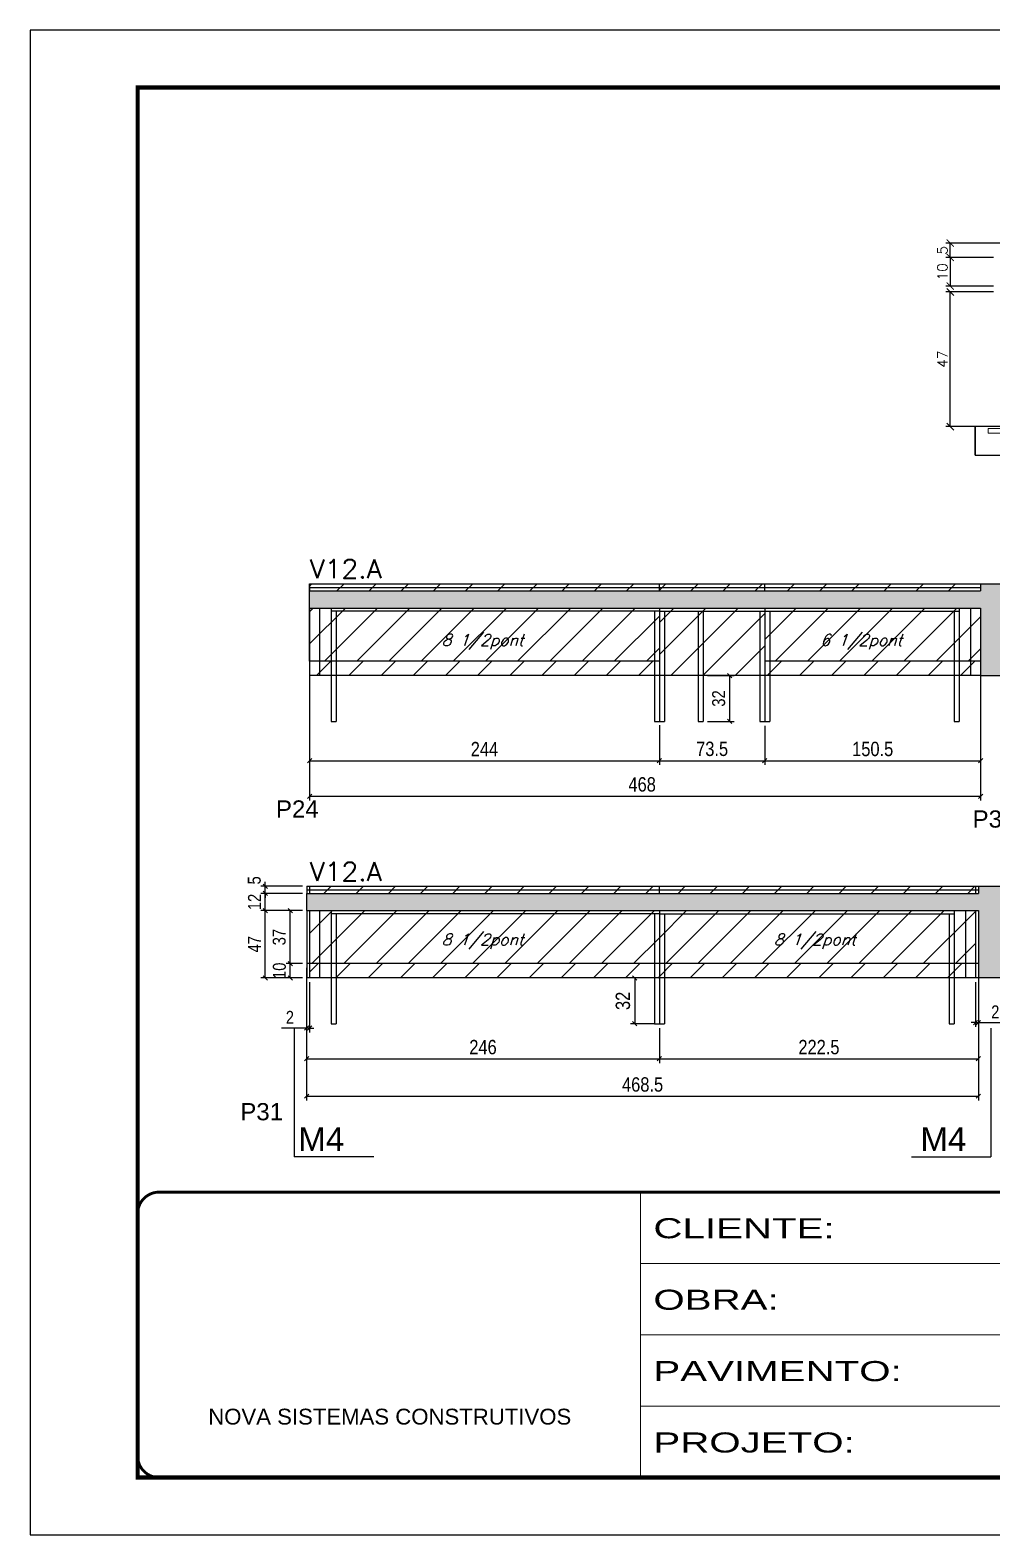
# Model space of a CAD drawing. Extents: x -10448 to -1189, y -11772 to 17235.
# Drawn here: x -8863 to -8192, y -286 to 764 of the extents above; entities that cross this region are included whole.
import ezdxf

# ---------------------------------------------------------------- set-up
doc = ezdxf.new("R2010")
doc.units = 0
doc.linetypes.add('CONTINUO', pattern=[0])
doc.linetypes.add('DASHED', pattern=[0.75, 0.5, -0.25])
for name, color, linetype in [('5', 5, 'Continuous'), ('barrote', 251, 'Continuous'), ('COTA', 241, 'Continuous'), ('detalhes', 4, 'Continuous'), ('NOMENCLATURA', 7, 'Continuous'), ('Painéis', 200, 'Continuous'), ('Reaproveitamento', 251, 'Continuous'), ('SARR_2.2x7', 40, 'Continuous'), ('SARR_3.5x7', 81, 'Continuous'), ('SARR_EDITAR', 141, 'Continuous'), ('texto', 7, 'Continuous')]:
    doc.layers.add(name, color=color, linetype=linetype)
for name, color, linetype, lineweight in [('Folhas', 255, 'Continuous', 9), ('SARRAFO DE PRESSAO', 251, 'DASHED', 9), ('SCO-___-LAJ', 2, 'Continuous', 0), ('Texto Seção', 7, 'Continuous', 15)]:
    doc.layers.add(name, color=color, linetype=linetype, lineweight=lineweight)
doc.layers.add('Laje_Perimetro', color=7, linetype='Continuous', plot=False)
doc.styles.add('ARIAL', font='arial.ttf')
doc.styles.add('COTA TECNICA', font='techl___.ttf', dxfattribs={"height": 10})
doc.styles.add('COTA TECNICA-50', font='techl___.ttf', dxfattribs={"height": 9})
doc.styles.add('REGUA-120', font='ROMANS.shx', dxfattribs={"height": 15})
doc.styles.add('Romans', font='romans.shx')
doc.styles.get("Standard").update_dxf_attribs({"font": 'arial.ttf'})
doc.styles.add('Tecnologia', font='')
doc.styles.get('Tecnologia').set_extended_font_data('Forgotten Futurist')
doc.dimstyles.new('COTA PAINEL-50', dxfattribs={"dimtxt": 9, "dimasz": 3, "dimexe": 3, "dimexo": 3, "dimgap": 3, "dimtad": 1, "dimdec": 1, "dimzin": 12, "dimdsep": 46, "dimtxsty": 'COTA TECNICA-50', "dimblk1": 'OBLIQUE', "dimblk2": 'OBLIQUE', "dimsah": 1, "dimcen": 0.9, "dimclrd": 4, "dimclre": 4, "dimclrt": 240, "dimadec": 1, "dimazin": 3, "dimtfac": 1, "dimtdec": 1, "dimtmove": 0, "dimatfit": 3, "dimfxl": 1, "dimtolj": 1, "dimtzin": 12, "dimarcsym": 0})
doc.dimstyles.new('Cota Seção (2x)', dxfattribs={"dimtxt": 7, "dimasz": 5, "dimexe": 3, "dimexo": 3, "dimgap": 2, "dimtad": 3, "dimdec": 1, "dimlfac": 0.5, "dimzin": 12, "dimdsep": 46, "dimtxsty": 'Romans', "dimblk": 'ARCHTICK', "dimcen": 0, "dimclrd": 4, "dimclre": 4, "dimclrt": 1, "dimadec": 1, "dimazin": 3, "dimtfac": 1, "dimtdec": 1, "dimtmove": 0, "dimatfit": 3, "dimldrblk": 'OBLIQUE', "dimfxl": 1, "dimtolj": 1, "dimtzin": 12, "dimarcsym": 0})
doc.dimstyles.new('PAINEL', dxfattribs={"dimtxt": 10, "dimasz": 3, "dimexe": 3, "dimexo": 3, "dimgap": 3, "dimtad": 1, "dimdec": 1, "dimzin": 12, "dimdsep": 46, "dimtxsty": 'COTA TECNICA', "dimblk1": 'OBLIQUE', "dimblk2": 'OBLIQUE', "dimsah": 1, "dimcen": 0.9, "dimclrd": 4, "dimclre": 4, "dimclrt": 240, "dimadec": 1, "dimazin": 3, "dimtfac": 1, "dimtdec": 1, "dimtmove": 0, "dimatfit": 3, "dimfxl": 1, "dimtolj": 1, "dimtzin": 12, "dimarcsym": 0})
pattern_1 = [(50, (-142652.7827, -29881.7286), (5.46554007, -0.47817257), [0.5715, -6.2865]), (355, (-142652.7827, -29881.7286), (-1.05730264, 5.73170536), [0.4572, -5.02921753]), (100.4514447, (-142652.327, -29881.7684), (4.40823741, 5.25353256), [0.48570026, -5.34270734]), (46.1842, (-142652.783, -29880.2046), (8.13237123, -1.26126984), [0.85725, -9.42975]), (96.6355576, (-142652.105, -29880.31), (7.122124, 7.42278374), [0.7285507, -8.01406824]), (351.184151, (-142652.783, -29880.205), (7.122124, 7.42278374), [0.685799, -7.54379196]), (21, (-142652.0207, -29880.5856), (4.54843174, -3.06795595), [0.5715, -6.2865]), (326, (-142652.0207, -29880.5856), (1.85406085, 5.52563898), [0.4572, -5.0292]), (71.451445, (-142651.6417, -29880.841), (6.40249258, 2.45768307), [0.48570026, -5.34269813]), (37.5, (-142652.7827, -29881.7286), (0.092658098, 2.536651166), [0, -4.96824, 0, -5.1054, 0, -5.04825]), (7.5, (-142652.7827, -29881.7286), (2.004589875, 3.005417245), [0, -2.91084, 0, -4.85394, 0, -1.92405]), (327.5, (-142654.482, -29881.7286), (4.067717855, -0.17186232), [0, -1.905, 0, -5.9436, 0, -7.8867]), (317.5, (-142655.244, -29881.7286), (4.44387544, 0.76279473), [0, -2.4765, 0, -3.94716, 0, -5.6007])]
pattern_2 = [(45, (-142652.783, -29881.729), (-11.2253202, 11.2253202), [])]
pattern_3 = [(45, (-139469.283, -18395.978), (-11.2253202, 11.2253202), [])]

# ---------------------------------------------------------------- blocks, each defined once
blk = doc.blocks.new('9999999999')
at = {"color": 30, "linetype": 'CONTINUO'}
for p, q in [((98564.6, 34230.2), (98564.6, 34429.4)), ((98564.6, 34379.6), (99584, 34379.6)), ((98564.6, 34329.8), (99488, 34329.8)), ((99584, 34329.8), (99488, 34329.8)), ((99488, 34329.8), (99488, 34230.2)), ((98564.6, 34280), (99488, 34280))]:
    blk.add_line(p, q, dxfattribs=at)
at = {"color": 30, "linetype": 'CONTINUO', "const_width": 2}
blk.add_lwpolyline([(99584, 34230.2), (99584, 34414.4, 0.414214), (99569, 34429.4), (98229, 34429.4, 0.414214), (98214, 34414.4), (98214, 34245.2, 0.414214), (98229, 34230.2), (99584, 34230.2)], format="xyb", dxfattribs=at)
at = {"layer": 'Folhas'}
blk.add_lwpolyline([(98139, 34190.2), (99624, 34190.2), (99624, 35240.2), (98139, 35240.2)], close=True, dxfattribs=at)
at = {"layer": 'Folhas', "color": 30, "const_width": 3}
blk.add_lwpolyline([(98214, 34230.2), (99584, 34230.2), (99584, 35200.2), (98214, 35200.2)], close=True, dxfattribs=at)
at = {"color": 7, "linetype": 'Continuous', "ltscale": 5, "style": 'ARIAL'}
for s, height, p in [('STOG', 15.48, (98837.7, 34393.1)), ('NIK SUNSET', 15.48, (98837.7, 34343.3)), ('2°, 3° E PAVIMENTO TIPO', 15.483, (98837.7, 34293.5)), ('NOVA SISTEMAS CONSTRUTIVOS', 11.059, (98263.2, 34267.2)), ('LATERAL DE VIGA', 15.483, (98837.7, 34243.7))]:
    blk.add_text(s, height=height, dxfattribs=at).set_placement(p)
at = {"layer": 'Folhas', "color": 7, "style": 'Tecnologia', "width": 1.5}
for s, p in [('CLIENTE:', (98573.7, 34397.2)), ('OBRA:', (98573.7, 34347.3)), ('PAVIMENTO:', (98573.7, 34297.5)), ('PROJETO:', (98573.7, 34247.7))]:
    blk.add_text(s, height=14, dxfattribs=at).set_placement(p)
blk = doc.blocks.new('_Oblique')
at = {"color": 0, "linetype": 'ByBlock', "lineweight": -2}
blk.add_line((-0.5, -0.5), (0.5, 0.5), dxfattribs=at)
blk = doc.blocks.new('*D991')
at = {"layer": 'COTA', "color": 4, "linetype": 'ByBlock', "lineweight": -2, "transparency": 16777216}
for p, q in [((-8668.4, 320.8), (-8668.4, 251.4)), ((-8424.4, 279.2), (-8424.4, 251.4)), ((-8668.4, 254.4), (-8424.4, 254.4))]:
    blk.add_line(p, q, dxfattribs=at)
at = {"layer": 'Defpoints', "color": 0, "linetype": 'ByBlock', "transparency": 16777216}
for p in [(-8668.4, 323.8), (-8424.4, 282.2), (-8424.4, 254.4)]:
    blk.add_point(p, dxfattribs=at)
at = {"layer": 'COTA', "color": 4, "linetype": 'ByBlock', "lineweight": -2, "transparency": 16777216, "xscale": 3, "yscale": 3, "zscale": 3, "rotation": 180}
blk.add_blockref('_Oblique', (-8668.4, 254.4), dxfattribs=at)
at = {"layer": 'COTA', "color": 4, "linetype": 'ByBlock', "lineweight": -2, "transparency": 16777216, "xscale": 3, "yscale": 3, "zscale": 3}
blk.add_blockref('_Oblique', (-8424.4, 254.4), dxfattribs=at)
at = {"layer": 'COTA', "color": 240, "linetype": 'ByBlock', "transparency": 16777216, "insert": (-8546.4, 262.5), "char_height": 10, "attachment_point": 5, "style": 'COTA TECNICA'}
blk.add_mtext('\\A1;244', dxfattribs=at)
blk = doc.blocks.new('*D2053')
at = {"layer": 'COTA', "color": 4, "linetype": 'ByBlock', "lineweight": -2, "transparency": 16777216}
for p, q in [((-8200.4, 310.8), (-8200.4, 251.4)), ((-8350.9, 278.8), (-8350.9, 251.4)), ((-8350.9, 254.4), (-8200.4, 254.4))]:
    blk.add_line(p, q, dxfattribs=at)
at = {"layer": 'Defpoints', "color": 0, "linetype": 'ByBlock', "transparency": 16777216}
for p in [(-8200.4, 313.8), (-8350.9, 281.8), (-8200.4, 254.4)]:
    blk.add_point(p, dxfattribs=at)
at = {"layer": 'COTA', "color": 4, "linetype": 'ByBlock', "lineweight": -2, "transparency": 16777216, "xscale": 3, "yscale": 3, "zscale": 3, "rotation": 180}
blk.add_blockref('_Oblique', (-8350.9, 254.4), dxfattribs=at)
at = {"layer": 'COTA', "color": 4, "linetype": 'ByBlock', "lineweight": -2, "transparency": 16777216, "xscale": 3, "yscale": 3, "zscale": 3}
blk.add_blockref('_Oblique', (-8200.4, 254.4), dxfattribs=at)
at = {"layer": 'COTA', "color": 240, "linetype": 'ByBlock', "transparency": 16777216, "insert": (-8275.6, 262.5), "char_height": 10, "attachment_point": 5, "style": 'COTA TECNICA'}
blk.add_mtext('\\A1;150.5', dxfattribs=at)
blk = doc.blocks.new('*D992')
at = {"layer": 'COTA', "color": 4, "linetype": 'ByBlock', "lineweight": -2, "transparency": 16777216}
for p, q in [((-8668.4, 320.8), (-8668.4, 226.6)), ((-8200.4, 320.8), (-8200.4, 226.6)), ((-8668.4, 229.6), (-8200.4, 229.6))]:
    blk.add_line(p, q, dxfattribs=at)
at = {"layer": 'Defpoints', "color": 0, "linetype": 'ByBlock', "transparency": 16777216}
for p in [(-8668.4, 323.8), (-8200.4, 323.8), (-8200.4, 229.6)]:
    blk.add_point(p, dxfattribs=at)
at = {"layer": 'COTA', "color": 4, "linetype": 'ByBlock', "lineweight": -2, "transparency": 16777216, "xscale": 3, "yscale": 3, "zscale": 3, "rotation": 180}
blk.add_blockref('_Oblique', (-8668.4, 229.6), dxfattribs=at)
at = {"layer": 'COTA', "color": 4, "linetype": 'ByBlock', "lineweight": -2, "transparency": 16777216, "xscale": 3, "yscale": 3, "zscale": 3}
blk.add_blockref('_Oblique', (-8200.4, 229.6), dxfattribs=at)
at = {"layer": 'COTA', "color": 240, "linetype": 'ByBlock', "transparency": 16777216, "insert": (-8436.4, 237.8), "char_height": 10, "attachment_point": 5, "style": 'COTA TECNICA'}
blk.add_mtext('\\A1;468', dxfattribs=at)
blk = doc.blocks.new('*D995')
at = {"layer": 'COTA', "color": 4, "linetype": 'ByBlock', "lineweight": -2, "transparency": 16777216}
for p, q in [((-8670.4, 109.8), (-8670.4, 43.4)), ((-8424.4, 67.8), (-8424.4, 43.4)), ((-8670.4, 46.4), (-8424.4, 46.4))]:
    blk.add_line(p, q, dxfattribs=at)
at = {"layer": 'Defpoints', "color": 0, "linetype": 'ByBlock', "transparency": 16777216}
for p in [(-8670.4, 112.8), (-8424.4, 70.8), (-8424.4, 46.4)]:
    blk.add_point(p, dxfattribs=at)
at = {"layer": 'COTA', "color": 4, "linetype": 'ByBlock', "lineweight": -2, "transparency": 16777216, "xscale": 3, "yscale": 3, "zscale": 3, "rotation": 180}
blk.add_blockref('_Oblique', (-8670.4, 46.4), dxfattribs=at)
at = {"layer": 'COTA', "color": 4, "linetype": 'ByBlock', "lineweight": -2, "transparency": 16777216, "xscale": 3, "yscale": 3, "zscale": 3}
blk.add_blockref('_Oblique', (-8424.4, 46.4), dxfattribs=at)
at = {"layer": 'COTA', "color": 240, "linetype": 'ByBlock', "transparency": 16777216, "insert": (-8547.4, 54.5), "char_height": 10, "attachment_point": 5, "style": 'COTA TECNICA'}
blk.add_mtext('\\A1;246', dxfattribs=at)
blk = doc.blocks.new('*D996')
at = {"layer": 'COTA', "color": 4, "linetype": 'ByBlock', "lineweight": -2, "transparency": 16777216}
for p, q in [((-8201.9, 109.8), (-8201.9, 43.4)), ((-8424.4, 67.8), (-8424.4, 43.4)), ((-8424.4, 46.4), (-8201.9, 46.4))]:
    blk.add_line(p, q, dxfattribs=at)
at = {"layer": 'Defpoints', "color": 0, "linetype": 'ByBlock', "transparency": 16777216}
for p in [(-8201.9, 112.8), (-8424.4, 70.8), (-8201.9, 46.4)]:
    blk.add_point(p, dxfattribs=at)
at = {"layer": 'COTA', "color": 4, "linetype": 'ByBlock', "lineweight": -2, "transparency": 16777216, "xscale": 3, "yscale": 3, "zscale": 3, "rotation": 180}
blk.add_blockref('_Oblique', (-8424.4, 46.4), dxfattribs=at)
at = {"layer": 'COTA', "color": 4, "linetype": 'ByBlock', "lineweight": -2, "transparency": 16777216, "xscale": 3, "yscale": 3, "zscale": 3}
blk.add_blockref('_Oblique', (-8201.9, 46.4), dxfattribs=at)
at = {"layer": 'COTA', "color": 240, "linetype": 'ByBlock', "transparency": 16777216, "insert": (-8313.1, 54.5), "char_height": 10, "attachment_point": 5, "style": 'COTA TECNICA'}
blk.add_mtext('\\A1;222.5', dxfattribs=at)
blk = doc.blocks.new('*D997')
at = {"layer": 'COTA', "color": 4, "linetype": 'ByBlock', "lineweight": -2, "transparency": 16777216}
for p, q in [((-8670.4, 109.8), (-8670.4, 17.3)), ((-8201.9, 109.8), (-8201.9, 17.3)), ((-8670.4, 20.3), (-8201.9, 20.3))]:
    blk.add_line(p, q, dxfattribs=at)
at = {"layer": 'Defpoints', "color": 0, "linetype": 'ByBlock', "transparency": 16777216}
for p in [(-8670.4, 112.8), (-8201.9, 112.8), (-8201.9, 20.3)]:
    blk.add_point(p, dxfattribs=at)
at = {"layer": 'COTA', "color": 4, "linetype": 'ByBlock', "lineweight": -2, "transparency": 16777216, "xscale": 3, "yscale": 3, "zscale": 3, "rotation": 180}
blk.add_blockref('_Oblique', (-8670.4, 20.3), dxfattribs=at)
at = {"layer": 'COTA', "color": 4, "linetype": 'ByBlock', "lineweight": -2, "transparency": 16777216, "xscale": 3, "yscale": 3, "zscale": 3}
blk.add_blockref('_Oblique', (-8201.9, 20.3), dxfattribs=at)
at = {"layer": 'COTA', "color": 240, "linetype": 'ByBlock', "transparency": 16777216, "insert": (-8436.1, 28.4), "char_height": 10, "attachment_point": 5, "style": 'COTA TECNICA'}
blk.add_mtext('\\A1;468.5', dxfattribs=at)
blk = doc.blocks.new('*D2058')
at = {"layer": 'COTA', "color": 4, "linetype": 'ByBlock', "lineweight": -2, "transparency": 16777216}
for p, q in [((-8427.4, 102.8), (-8444.6, 102.8)), ((-8441.6, 102.8), (-8441.6, 70.8)), ((-8427.4, 70.8), (-8444.6, 70.8))]:
    blk.add_line(p, q, dxfattribs=at)
at = {"layer": 'Defpoints', "color": 0, "linetype": 'ByBlock', "transparency": 16777216}
for p in [(-8424.4, 102.8), (-8441.6, 70.8), (-8424.4, 70.8)]:
    blk.add_point(p, dxfattribs=at)
at = {"layer": 'COTA', "color": 4, "linetype": 'ByBlock', "lineweight": -2, "transparency": 16777216, "xscale": 3, "yscale": 3, "zscale": 3}
for p, rotation in [((-8441.6, 102.8), 90), ((-8441.6, 70.8), 270)]:
    blk.add_blockref('_Oblique', p, dxfattribs=dict(at, rotation=rotation))
at = {"layer": 'COTA', "color": 240, "linetype": 'ByBlock', "transparency": 16777216, "insert": (-8449.8, 86.8), "char_height": 10, "attachment_point": 5, "rotation": 90, "style": 'COTA TECNICA'}
blk.add_mtext('\\A1;32', dxfattribs=at)
blk = doc.blocks.new('*D2059')
at = {"layer": 'COTA', "color": 4, "linetype": 'ByBlock', "lineweight": -2, "transparency": 16777216}
for p, q in [((-8424.4, 278.8), (-8424.4, 251.4)), ((-8350.9, 278.8), (-8350.9, 251.4)), ((-8424.4, 254.4), (-8350.9, 254.4))]:
    blk.add_line(p, q, dxfattribs=at)
at = {"layer": 'Defpoints', "color": 0, "linetype": 'ByBlock', "transparency": 16777216}
for p in [(-8424.4, 281.8), (-8350.9, 281.8), (-8350.9, 254.4)]:
    blk.add_point(p, dxfattribs=at)
at = {"layer": 'COTA', "color": 4, "linetype": 'ByBlock', "lineweight": -2, "transparency": 16777216, "xscale": 3, "yscale": 3, "zscale": 3, "rotation": 180}
blk.add_blockref('_Oblique', (-8424.4, 254.4), dxfattribs=at)
at = {"layer": 'COTA', "color": 4, "linetype": 'ByBlock', "lineweight": -2, "transparency": 16777216, "xscale": 3, "yscale": 3, "zscale": 3}
blk.add_blockref('_Oblique', (-8350.9, 254.4), dxfattribs=at)
at = {"layer": 'COTA', "color": 240, "linetype": 'ByBlock', "transparency": 16777216, "insert": (-8387.6, 262.6), "char_height": 10, "attachment_point": 5, "style": 'COTA TECNICA'}
blk.add_mtext('\\A1;73.5', dxfattribs=at)
blk = doc.blocks.new('*D1030')
at = {"layer": 'COTA', "color": 4, "linetype": 'ByBlock', "lineweight": -2, "transparency": 16777216}
for p, q in [((-8670.4, 99.8), (-8670.4, 64.8)), ((-8668.4, 99.8), (-8668.4, 64.8)), ((-8670.4, 67.8), (-8687.9, 67.8)), ((-8668.4, 67.8), (-8670.4, 67.8)), ((-8668.4, 67.8), (-8665.4, 67.8))]:
    blk.add_line(p, q, dxfattribs=at)
at = {"layer": 'Defpoints', "color": 0, "linetype": 'ByBlock', "transparency": 16777216}
for p in [(-8670.4, 102.8), (-8668.4, 102.8), (-8670.4, 67.8)]:
    blk.add_point(p, dxfattribs=at)
at = {"layer": 'COTA', "color": 4, "linetype": 'ByBlock', "lineweight": -2, "transparency": 16777216, "xscale": 3, "yscale": 3, "zscale": 3}
blk.add_blockref('_Oblique', (-8670.4, 67.8), dxfattribs=at)
at = {"layer": 'COTA', "color": 4, "linetype": 'ByBlock', "lineweight": -2, "transparency": 16777216, "xscale": 3, "yscale": 3, "zscale": 3, "rotation": 180}
blk.add_blockref('_Oblique', (-8668.4, 67.8), dxfattribs=at)
at = {"layer": 'COTA', "color": 240, "linetype": 'ByBlock', "transparency": 16777216, "insert": (-8682.1, 75.3), "char_height": 9, "attachment_point": 5, "style": 'COTA TECNICA-50'}
blk.add_mtext('\\A1;2', dxfattribs=at)
blk = doc.blocks.new('*D1031')
at = {"layer": 'COTA', "color": 4, "linetype": 'ByBlock', "lineweight": -2, "transparency": 16777216}
for p, q in [((-8203.9, 99.8), (-8203.9, 68.6)), ((-8201.9, 99.8), (-8201.9, 68.6)), ((-8203.9, 71.6), (-8206.9, 71.6)), ((-8203.9, 71.6), (-8201.9, 71.6)), ((-8201.9, 71.6), (-8184.4, 71.6))]:
    blk.add_line(p, q, dxfattribs=at)
at = {"layer": 'Defpoints', "color": 0, "linetype": 'ByBlock', "transparency": 16777216}
for p in [(-8203.9, 102.8), (-8201.9, 102.8), (-8201.9, 71.6)]:
    blk.add_point(p, dxfattribs=at)
at = {"layer": 'COTA', "color": 4, "linetype": 'ByBlock', "lineweight": -2, "transparency": 16777216, "xscale": 3, "yscale": 3, "zscale": 3}
blk.add_blockref('_Oblique', (-8203.9, 71.6), dxfattribs=at)
at = {"layer": 'COTA', "color": 4, "linetype": 'ByBlock', "lineweight": -2, "transparency": 16777216, "xscale": 3, "yscale": 3, "zscale": 3, "rotation": 180}
blk.add_blockref('_Oblique', (-8201.9, 71.6), dxfattribs=at)
at = {"layer": 'COTA', "color": 240, "linetype": 'ByBlock', "transparency": 16777216, "insert": (-8190.1, 79.1), "char_height": 9, "attachment_point": 5, "style": 'COTA TECNICA-50'}
blk.add_mtext('\\A1;2', dxfattribs=at)
blk = doc.blocks.new('_ArchTick')
at = {"color": 0, "linetype": 'ByBlock', "const_width": 0.15}
blk.add_lwpolyline([(-0.5, -0.5), (0.5, 0.5)], dxfattribs=at)
blk = doc.blocks.new('*D1032')
at = {"layer": 'COTA', "color": 4, "lineweight": -2, "transparency": 16777216}
for p, q in [((-8191.3, 581.5), (-8224.5, 581.5)), ((-8221.5, 487.5), (-8221.5, 581.5)), ((-8173.7, 487.5), (-8224.5, 487.5))]:
    blk.add_line(p, q, dxfattribs=at)
at = {"layer": 'Defpoints', "color": 0, "transparency": 16777216}
for p in [(-8221.5, 581.5), (-8188.3, 581.5), (-8170.7, 487.5)]:
    blk.add_point(p, dxfattribs=at)
at = {"layer": 'COTA', "color": 4, "lineweight": -2, "transparency": 16777216, "xscale": 5, "yscale": 5, "zscale": 5}
for p, rotation in [((-8221.5, 581.5), 90), ((-8221.5, 487.5), 270)]:
    blk.add_blockref('_ArchTick', p, dxfattribs=dict(at, rotation=rotation))
at = {"layer": 'COTA', "color": 1, "transparency": 16777216, "insert": (-8227, 534.5), "char_height": 7, "attachment_point": 5, "rotation": 90, "style": 'Romans'}
blk.add_mtext('\\A1;47', dxfattribs=at)
blk = doc.blocks.new('*D1033')
at = {"layer": 'COTA', "color": 4, "lineweight": -2, "transparency": 16777216}
for p, q in [((-8191.3, 605.5), (-8224.5, 605.5)), ((-8221.5, 605.5), (-8221.5, 585.5)), ((-8191.3, 585.5), (-8224.5, 585.5))]:
    blk.add_line(p, q, dxfattribs=at)
at = {"layer": 'Defpoints', "color": 0, "transparency": 16777216}
for p in [(-8188.3, 605.5), (-8221.5, 585.5), (-8188.3, 585.5)]:
    blk.add_point(p, dxfattribs=at)
at = {"layer": 'COTA', "color": 4, "lineweight": -2, "transparency": 16777216, "xscale": 5, "yscale": 5, "zscale": 5}
for p, rotation in [((-8221.5, 605.5), 90), ((-8221.5, 585.5), 270)]:
    blk.add_blockref('_ArchTick', p, dxfattribs=dict(at, rotation=rotation))
at = {"layer": 'COTA', "color": 1, "transparency": 16777216, "insert": (-8227, 595.5), "char_height": 7, "attachment_point": 5, "rotation": 90, "style": 'Romans'}
blk.add_mtext('\\A1;10', dxfattribs=at)
blk = doc.blocks.new('*D2097')
at = {"layer": 'COTA', "color": 4, "lineweight": -2, "transparency": 16777216}
for p, q in [((-8139.7, 615.5), (-8224.5, 615.5)), ((-8221.5, 605.5), (-8221.5, 615.5)), ((-8191.3, 605.5), (-8224.5, 605.5))]:
    blk.add_line(p, q, dxfattribs=at)
at = {"layer": 'Defpoints', "color": 0, "transparency": 16777216}
for p in [(-8221.5, 615.5), (-8136.7, 615.5), (-8188.3, 605.5)]:
    blk.add_point(p, dxfattribs=at)
at = {"layer": 'COTA', "color": 4, "lineweight": -2, "transparency": 16777216, "xscale": 5, "yscale": 5, "zscale": 5}
for p, rotation in [((-8221.5, 615.5), 90), ((-8221.5, 605.5), 270)]:
    blk.add_blockref('_ArchTick', p, dxfattribs=dict(at, rotation=rotation))
at = {"layer": 'COTA', "color": 1, "transparency": 16777216, "insert": (-8227, 610.5), "char_height": 7, "attachment_point": 5, "rotation": 90, "style": 'Romans'}
blk.add_mtext('\\A1;5', dxfattribs=at)
blk = doc.blocks.new('*D2099')
at = {"layer": 'COTA', "color": 4, "linetype": 'ByBlock', "lineweight": -2, "transparency": 16777216}
for p, q in [((-8390.8, 313.8), (-8372.3, 313.8)), ((-8375.3, 281.8), (-8375.3, 313.8)), ((-8390.8, 281.8), (-8372.3, 281.8))]:
    blk.add_line(p, q, dxfattribs=at)
at = {"layer": 'Defpoints', "color": 0, "linetype": 'ByBlock', "transparency": 16777216}
for p in [(-8393.8, 313.8), (-8375.3, 313.8), (-8393.8, 281.8)]:
    blk.add_point(p, dxfattribs=at)
at = {"layer": 'COTA', "color": 4, "linetype": 'ByBlock', "lineweight": -2, "transparency": 16777216, "xscale": 3, "yscale": 3, "zscale": 3}
for p, rotation in [((-8375.3, 313.8), 90), ((-8375.3, 281.8), 270)]:
    blk.add_blockref('_Oblique', p, dxfattribs=dict(at, rotation=rotation))
at = {"layer": 'COTA', "color": 240, "linetype": 'ByBlock', "transparency": 16777216, "insert": (-8383, 297.8), "char_height": 9, "attachment_point": 5, "rotation": 90, "style": 'COTA TECNICA-50'}
blk.add_mtext('\\A1;32', dxfattribs=at)
blk = doc.blocks.new('*D2082')
at = {"layer": 'COTA', "color": 4, "linetype": 'ByBlock', "lineweight": -2, "transparency": 16777216}
for p, q in [((-8673.4, 112.8), (-8684.8, 112.8)), ((-8681.8, 102.8), (-8681.8, 112.8)), ((-8673.4, 102.8), (-8684.8, 102.8))]:
    blk.add_line(p, q, dxfattribs=at)
at = {"layer": 'Defpoints', "color": 0, "linetype": 'ByBlock', "transparency": 16777216}
for p in [(-8681.8, 112.8), (-8670.4, 112.8), (-8670.4, 102.8)]:
    blk.add_point(p, dxfattribs=at)
at = {"layer": 'COTA', "color": 4, "linetype": 'ByBlock', "lineweight": -2, "transparency": 16777216, "xscale": 3, "yscale": 3, "zscale": 3}
for p, rotation in [((-8681.8, 112.8), 90), ((-8681.8, 102.8), 270)]:
    blk.add_blockref('_Oblique', p, dxfattribs=dict(at, rotation=rotation))
at = {"layer": 'COTA', "color": 240, "linetype": 'ByBlock', "transparency": 16777216, "insert": (-8689.4, 107.8), "char_height": 9, "attachment_point": 5, "rotation": 90, "style": 'COTA TECNICA-50'}
blk.add_mtext('\\A1;10', dxfattribs=at)
blk = doc.blocks.new('*D2083')
at = {"layer": 'COTA', "color": 4, "linetype": 'ByBlock', "lineweight": -2, "transparency": 16777216}
for p, q in [((-8673.4, 149.8), (-8684.8, 149.8)), ((-8681.8, 112.8), (-8681.8, 149.8)), ((-8673.4, 112.8), (-8684.8, 112.8))]:
    blk.add_line(p, q, dxfattribs=at)
at = {"layer": 'Defpoints', "color": 0, "linetype": 'ByBlock', "transparency": 16777216}
for p in [(-8681.8, 149.8), (-8670.4, 149.8), (-8670.4, 112.8)]:
    blk.add_point(p, dxfattribs=at)
at = {"layer": 'COTA', "color": 4, "linetype": 'ByBlock', "lineweight": -2, "transparency": 16777216, "xscale": 3, "yscale": 3, "zscale": 3}
for p, rotation in [((-8681.8, 149.8), 90), ((-8681.8, 112.8), 270)]:
    blk.add_blockref('_Oblique', p, dxfattribs=dict(at, rotation=rotation))
at = {"layer": 'COTA', "color": 240, "linetype": 'ByBlock', "transparency": 16777216, "insert": (-8689.5, 131.3), "char_height": 9, "attachment_point": 5, "rotation": 90, "style": 'COTA TECNICA-50'}
blk.add_mtext('\\A1;37', dxfattribs=at)
blk = doc.blocks.new('*D1010')
at = {"layer": 'COTA', "color": 4, "linetype": 'ByBlock', "lineweight": -2, "transparency": 16777216}
for p, q in [((-8673.4, 149.8), (-8702.3, 149.8)), ((-8699.3, 102.8), (-8699.3, 149.8)), ((-8673.4, 102.8), (-8702.3, 102.8))]:
    blk.add_line(p, q, dxfattribs=at)
at = {"layer": 'Defpoints', "color": 0, "linetype": 'ByBlock', "transparency": 16777216}
for p in [(-8699.3, 149.8), (-8670.4, 149.8), (-8670.4, 102.8)]:
    blk.add_point(p, dxfattribs=at)
at = {"layer": 'COTA', "color": 4, "linetype": 'ByBlock', "lineweight": -2, "transparency": 16777216, "xscale": 3, "yscale": 3, "zscale": 3}
for p, rotation in [((-8699.3, 149.8), 90), ((-8699.3, 102.8), 270)]:
    blk.add_blockref('_Oblique', p, dxfattribs=dict(at, rotation=rotation))
at = {"layer": 'COTA', "color": 240, "linetype": 'ByBlock', "transparency": 16777216, "insert": (-8706.8, 126.3), "char_height": 9, "attachment_point": 5, "rotation": 90, "style": 'COTA TECNICA-50'}
blk.add_mtext('\\A1;47', dxfattribs=at)
blk = doc.blocks.new('*D2084')
at = {"layer": 'COTA', "color": 4, "linetype": 'ByBlock', "lineweight": -2, "transparency": 16777216}
for p, q in [((-8673.4, 161.8), (-8702.3, 161.8)), ((-8699.3, 149.8), (-8699.3, 161.8)), ((-8673.4, 149.8), (-8702.3, 149.8))]:
    blk.add_line(p, q, dxfattribs=at)
at = {"layer": 'Defpoints', "color": 0, "linetype": 'ByBlock', "transparency": 16777216}
for p in [(-8699.3, 161.8), (-8670.4, 161.8), (-8670.4, 149.8)]:
    blk.add_point(p, dxfattribs=at)
at = {"layer": 'COTA', "color": 4, "linetype": 'ByBlock', "lineweight": -2, "transparency": 16777216, "xscale": 3, "yscale": 3, "zscale": 3}
for p, rotation in [((-8699.3, 161.8), 90), ((-8699.3, 149.8), 270)]:
    blk.add_blockref('_Oblique', p, dxfattribs=dict(at, rotation=rotation))
at = {"layer": 'COTA', "color": 240, "linetype": 'ByBlock', "transparency": 16777216, "insert": (-8706.8, 155.8), "char_height": 9, "attachment_point": 5, "rotation": 90, "style": 'COTA TECNICA-50'}
blk.add_mtext('\\A1;12', dxfattribs=at)
blk = doc.blocks.new('*D2085')
at = {"layer": 'COTA', "color": 4, "linetype": 'ByBlock', "lineweight": -2, "transparency": 16777216}
for p, q in [((-8699.3, 166.8), (-8699.3, 169.8)), ((-8673.4, 166.8), (-8702.3, 166.8)), ((-8673.4, 161.8), (-8702.3, 161.8)), ((-8699.3, 161.8), (-8699.3, 166.8)), ((-8699.3, 161.8), (-8699.3, 158.8))]:
    blk.add_line(p, q, dxfattribs=at)
at = {"layer": 'Defpoints', "color": 0, "linetype": 'ByBlock', "transparency": 16777216}
for p in [(-8699.3, 166.8), (-8670.4, 166.8), (-8670.4, 161.8)]:
    blk.add_point(p, dxfattribs=at)
at = {"layer": 'COTA', "color": 4, "linetype": 'ByBlock', "lineweight": -2, "transparency": 16777216, "xscale": 3, "yscale": 3, "zscale": 3}
for p, rotation in [((-8699.3, 166.8), 270), ((-8699.3, 161.8), 90)]:
    blk.add_blockref('_Oblique', p, dxfattribs=dict(at, rotation=rotation))
at = {"layer": 'COTA', "color": 240, "linetype": 'ByBlock', "transparency": 16777216, "insert": (-8706.9, 170.9), "char_height": 9, "attachment_point": 5, "rotation": 90, "style": 'COTA TECNICA-50'}
blk.add_mtext('\\A1;5', dxfattribs=at)

msp = doc.modelspace()

# ---------------------------------------------------------------- hatches: boundary and pattern name
at = {"layer": 'COTA', "linetype": 'ByBlock'}
h = msp.add_hatch(dxfattribs=at)
h.set_pattern_fill('AR-CONC', color=256, scale=0.03)
h.set_pattern_definition(pattern_1)
h.paths.add_polyline_path([(-8200.36, 313.81), (-8174.36, 313.81), (-8174.36, 360.81), (-7706.36, 360.81), (-7706.36, 372.81), (-8174.36, 372.81), (-8174.36, 377.81), (-8200.36, 377.81), (-8200.36, 372.81), (-8668.36, 372.81), (-8668.36, 360.81), (-8200.36, 360.81)])
h = msp.add_hatch(dxfattribs=at)
h.set_pattern_fill('AR-CONC', color=256, scale=0.03)
h.set_pattern_definition(pattern_1)
h.paths.add_polyline_path([(-8201.86, 102.79), (-8177.86, 102.79), (-8177.86, 166.79), (-8201.86, 166.79), (-8201.86, 161.79), (-8670.36, 161.79), (-8670.36, 149.79), (-8201.86, 149.79)])
at = {"layer": 'Reaproveitamento', "linetype": 'ByBlock'}
h = msp.add_hatch(dxfattribs=at)
h.set_pattern_fill('ANSI31', color=256, scale=5)
h.set_pattern_definition(pattern_3)
h.paths.add_polyline_path([(-8424.36, 372.81), (-8424.36, 377.81), (-8668.36, 377.81), (-8668.36, 372.81)])
h = msp.add_hatch(dxfattribs=at)
h.set_pattern_fill('ANSI31', color=256, scale=5)
h.set_pattern_definition(pattern_3)
h.paths.add_polyline_path([(-8350.86, 372.81), (-8350.86, 377.81), (-8424.36, 377.81), (-8424.36, 372.81)])
h = msp.add_hatch(dxfattribs=at)
h.set_pattern_fill('ANSI31', color=256, scale=5)
h.set_pattern_definition(pattern_3)
h.paths.add_polyline_path([(-8200.36, 372.81), (-8200.36, 377.81), (-8350.86, 377.81), (-8350.86, 372.81)])
h = msp.add_hatch(dxfattribs=at)
h.set_pattern_fill('ANSI31', color=256, scale=5)
h.set_pattern_definition(pattern_2)
h.paths.add_polyline_path([(-8424.36, 323.81), (-8424.36, 360.81), (-8668.36, 360.81), (-8668.36, 323.81)])
h = msp.add_hatch(dxfattribs=at)
h.set_pattern_fill('ANSI31', color=256, scale=5)
h.set_pattern_definition(pattern_3)
h.paths.add_polyline_path([(-8350.86, 360.81), (-8424.36, 360.81), (-8424.36, 313.81), (-8350.86, 313.81)])
h = msp.add_hatch(dxfattribs=at)
h.set_pattern_fill('ANSI31', color=256, scale=5)
h.set_pattern_definition(pattern_2)
h.paths.add_polyline_path([(-8200.36, 360.81), (-8350.86, 360.81), (-8350.86, 323.81), (-8200.36, 323.81)])
h = msp.add_hatch(dxfattribs=at)
h.set_pattern_fill('ANSI31', color=256, scale=5)
h.set_pattern_definition(pattern_3)
h.paths.add_polyline_path([(-8424.36, 313.81), (-8424.36, 323.81), (-8668.36, 323.81), (-8668.36, 313.81)])
h = msp.add_hatch(dxfattribs=at)
h.set_pattern_fill('ANSI31', color=256, scale=5)
h.set_pattern_definition(pattern_3)
h.paths.add_polyline_path([(-8200.36, 313.81), (-8200.36, 323.81), (-8350.86, 323.81), (-8350.86, 313.81)])
h = msp.add_hatch(dxfattribs=at)
h.set_pattern_fill('ANSI31', color=256, scale=5)
h.set_pattern_definition(pattern_3)
h.paths.add_polyline_path([(-8668.36, 166.79), (-8668.36, 161.79), (-8424.36, 161.79), (-8424.36, 166.79)])
h = msp.add_hatch(dxfattribs=at)
h.set_pattern_fill('ANSI31', color=256, scale=5)
h.set_pattern_definition(pattern_3)
h.paths.add_polyline_path([(-8203.86, 161.79), (-8203.86, 166.79), (-8424.36, 166.79), (-8424.36, 161.79)])
h = msp.add_hatch(dxfattribs=at)
h.set_pattern_fill('ANSI31', color=256, scale=5)
h.set_pattern_definition(pattern_2)
h.paths.add_polyline_path([(-8424.36, 149.79), (-8668.36, 149.79), (-8668.36, 112.79), (-8424.36, 112.79)])
h = msp.add_hatch(dxfattribs=at)
h.set_pattern_fill('ANSI31', color=256, scale=5)
h.set_pattern_definition(pattern_2)
h.paths.add_polyline_path([(-8424.36, 149.79), (-8424.36, 112.79), (-8203.86, 112.79), (-8203.86, 149.79)])
h = msp.add_hatch(dxfattribs=at)
h.set_pattern_fill('ANSI31', color=256, scale=5)
h.set_pattern_definition(pattern_3)
h.paths.add_polyline_path([(-8668.36, 112.79), (-8668.36, 102.79), (-8424.36, 102.79), (-8424.36, 112.79)])
h = msp.add_hatch(dxfattribs=at)
h.set_pattern_fill('ANSI31', color=256, scale=5)
h.set_pattern_definition(pattern_3)
h.paths.add_polyline_path([(-8203.86, 102.79), (-8203.86, 112.79), (-8424.36, 112.79), (-8424.36, 102.79)])

# ---------------------------------------------------------------- linework, layer by layer
at = {"layer": 'barrote'}
msp.add_lwpolyline([(-8204.15, 467.47), (-8008.97, 467.47), (-8008.97, 487.47), (-8204.15, 487.47)], close=True, dxfattribs=at)
at = {"layer": 'COTA', "linetype": 'ByBlock'}
for p, q in [((-8668.36, 360.81), (-8668.36, 372.81)), ((-8200.36, 377.81), (-8174.36, 377.81)), ((-8200.36, 313.81), (-8174.36, 313.81)), ((-8670.36, 149.79), (-8670.36, 161.79)), ((-8201.86, 166.79), (-8177.86, 166.79)), ((-8177.86, 102.79), (-8201.86, 102.79))]:
    msp.add_line(p, q, dxfattribs=at)
at = {"layer": 'detalhes', "color": 250}
msp.add_line((-8204.15, 467.47), (-8204.15, 487.47), dxfattribs=at)
at = {"layer": 'Laje_Perimetro'}
msp.add_lwpolyline([(-7378.28, 764.18), (-8863.28, 764.18), (-8863.28, -285.82), (-7378.28, -285.82)], close=True, dxfattribs=at)
at = {"layer": 'NOMENCLATURA', "linetype": 'Continuous'}
for p, q in [((-8679.11, 67.77), (-8679.11, -22.07)), ((-8193.11, 67.77), (-8193.11, -22.07)), ((-8623.6, -22.07), (-8679.11, -22.07)), ((-8248.62, -22.07), (-8193.11, -22.07))]:
    msp.add_line(p, q, dxfattribs=at)
at = {"layer": 'Painéis'}
for p, q in [((-8668.36, 377.81), (-8200.36, 377.81)), ((-8668.36, 372.81), (-8200.36, 372.81)), ((-8668.36, 360.81), (-8200.36, 360.81)), ((-8668.36, 360.81), (-8668.36, 313.81)), ((-8424.36, 360.81), (-8424.36, 313.81)), ((-8350.86, 360.81), (-8350.86, 313.81)), ((-8200.36, 360.81), (-8200.36, 313.81)), ((-8424.36, 323.81), (-8668.36, 323.81)), ((-8200.36, 323.81), (-8350.86, 323.81)), ((-8200.36, 313.81), (-8668.36, 313.81)), ((-8670.36, 166.79), (-8201.86, 166.79)), ((-8670.36, 161.79), (-8201.86, 161.79)), ((-8670.36, 149.79), (-8201.86, 149.79)), ((-8670.36, 149.79), (-8670.36, 102.79)), ((-8668.36, 149.79), (-8668.36, 102.79)), ((-8424.36, 149.79), (-8424.36, 102.79)), ((-8203.86, 149.79), (-8203.86, 102.79)), ((-8201.86, 149.79), (-8201.86, 102.79)), ((-8201.86, 112.79), (-8670.36, 112.79)), ((-8201.86, 102.79), (-8670.36, 102.79))]:
    msp.add_line(p, q, dxfattribs=at)
at = {"layer": 'Painéis', "linetype": 'ByBlock'}
for p, q in [((-8668.36, 377.81), (-8668.36, 372.81)), ((-8424.36, 372.81), (-8424.36, 377.81)), ((-8350.86, 372.81), (-8350.86, 377.81)), ((-8200.36, 377.81), (-8200.36, 372.81)), ((-8670.36, 166.79), (-8670.36, 161.79)), ((-8668.36, 166.79), (-8668.36, 161.79)), ((-8424.36, 161.79), (-8424.36, 166.79)), ((-8203.86, 166.79), (-8203.86, 161.79)), ((-8201.86, 166.79), (-8201.86, 161.79))]:
    msp.add_line(p, q, dxfattribs=at)
for points in [[(-8668.36, 372.81), (-8668.36, 372.81), (-8668.36, 377.81), (-8668.36, 377.81)], [(-8668.36, 323.81), (-8668.36, 323.81), (-8668.36, 360.81), (-8668.36, 360.81)]]:
    msp.add_lwpolyline(points, close=True, dxfattribs=at)
at = {"layer": 'SARR_2.2x7', "linetype": 'Continuous'}
for p, q in [((-8661.36, 360.81), (-8661.36, 323.81)), ((-8424.36, 358.61), (-8653.36, 358.61)), ((-8424.36, 358.61), (-8350.86, 358.61)), ((-8350.86, 358.61), (-8215.36, 358.61)), ((-8207.36, 360.81), (-8207.36, 323.81)), ((-8661.36, 323.81), (-8661.36, 313.81)), ((-8207.36, 323.81), (-8207.36, 313.81)), ((-8661.36, 149.79), (-8661.36, 112.79)), ((-8424.36, 147.59), (-8653.36, 147.59)), ((-8424.36, 147.59), (-8218.86, 147.59)), ((-8210.86, 149.79), (-8210.86, 112.79)), ((-8661.36, 112.79), (-8661.36, 102.79)), ((-8210.86, 112.79), (-8210.86, 102.79))]:
    msp.add_line(p, q, dxfattribs=at)
at = {"layer": 'SARR_3.5x7'}
for p, q in [((-8653.36, 360.81), (-8653.36, 281.81)), ((-8649.86, 358.61), (-8649.86, 281.81)), ((-8427.86, 358.61), (-8427.86, 281.81)), ((-8420.86, 358.61), (-8420.86, 281.81)), ((-8397.34, 358.61), (-8397.34, 281.81)), ((-8393.84, 358.61), (-8393.84, 281.81)), ((-8354.36, 358.61), (-8354.36, 281.81)), ((-8347.36, 358.61), (-8347.36, 281.81)), ((-8218.86, 358.61), (-8218.86, 281.81)), ((-8215.36, 360.81), (-8215.36, 281.81)), ((-8424.36, 323.81), (-8424.36, 281.81)), ((-8350.86, 323.81), (-8350.86, 281.81)), ((-8653.36, 281.81), (-8649.86, 281.81)), ((-8427.86, 281.81), (-8420.86, 281.81)), ((-8397.34, 281.81), (-8393.84, 281.81)), ((-8354.36, 281.81), (-8347.36, 281.81)), ((-8218.86, 281.81), (-8215.36, 281.81)), ((-8653.36, 149.79), (-8653.36, 70.79)), ((-8649.86, 147.59), (-8649.86, 70.79)), ((-8427.86, 147.59), (-8427.86, 70.79)), ((-8420.86, 147.59), (-8420.86, 70.79)), ((-8222.36, 147.59), (-8222.36, 70.79)), ((-8218.86, 149.79), (-8218.86, 70.79)), ((-8424.36, 112.79), (-8424.36, 70.79)), ((-8653.36, 70.79), (-8649.86, 70.79)), ((-8427.86, 70.79), (-8424.36, 70.79)), ((-8424.36, 70.79), (-8420.86, 70.79)), ((-8222.36, 70.79), (-8218.86, 70.79))]:
    msp.add_line(p, q, dxfattribs=at)
at = {"layer": 'SARR_EDITAR'}
for p, q in [((-8668.36, 375.31), (-8424.36, 375.31)), ((-8424.36, 375.31), (-8350.86, 375.31)), ((-8350.86, 375.31), (-8200.36, 375.31)), ((-8670.36, 164.29), (-8424.36, 164.29)), ((-8424.36, 164.29), (-8201.86, 164.29))]:
    msp.add_line(p, q, dxfattribs=at)
at = {"layer": 'SCO-___-LAJ', "color": 1}
msp.add_lwpolyline([(-8195.15, 486.14), (-8032.24, 486.14), (-8032.24, 482.94), (-8195.15, 482.94)], close=True, dxfattribs=at)

# ---------------------------------------------------------------- block references
at = {"layer": 'SARRAFO DE PRESSAO', "color": 6, "linetype": 'ByBlock'}
msp.add_blockref('9999999999', (-107002.26, -34476.03), dxfattribs=at)

# ---------------------------------------------------------------- texts
at = {"layer": '5', "linetype": 'Continuous'}
for s, p in [('P24', (-8691.83, 214.7)), ('P30', (-8205.92, 207.7)), ('P31', (-8716.69, 3.48))]:
    msp.add_text(s, height=12, rotation=0.00004, dxfattribs=at).set_placement(p)
at = {"layer": 'NOMENCLATURA', "linetype": 'Continuous'}
for p in [(-8676.27, -17.88), (-8242.31, -17.88)]:
    msp.add_text('M4', height=16.5, dxfattribs=at).set_placement(p)
at = {"layer": 'texto', "color": 2, "char_height": 8, "attachment_point": 5, "style": 'Romans'}
for s, insert in [('{\\Q19;\\C256;8 1/2pont}', (-8547.71, 337.29)), ('{\\Q19;\\C256;6 1/2pont}', (-8283.61, 337.29)), ('{\\Q19;\\C256;8 1/2pont}', (-8547.71, 128.26)), ('{\\Q19;\\C256;8 1/2pont}', (-8316.02, 128.26))]:
    msp.add_mtext(s, dxfattribs=dict(at, insert=insert))
at = {"layer": 'Texto Seção', "style": 'REGUA-120', "width": 1.05}
for p in [(-8668.36, 381.75), (-8668.36, 170.53)]:
    msp.add_text('V12.A', height=13, dxfattribs=at).set_placement(p)

# ---------------------------------------------------------------- dimensions: what is measured, and where the dimension line sits
at = {"layer": 'COTA'}
for base, p1, p2, picture, middle in [((-8221.5, 615.47), (-8188.29, 605.47), (-8136.69, 615.47), '*D2097', (-8227, 610.47)), ((-8221.5, 585.47), (-8188.29, 605.47), (-8188.29, 585.47), '*D1033', (-8227, 595.47)), ((-8221.5, 581.47), (-8170.69, 487.47), (-8188.29, 581.47), '*D1032', (-8227, 534.47))]:
    dim = msp.add_linear_dim(base=base, p1=p1, p2=p2, angle=90, dimstyle='Cota Seção (2x)', dxfattribs=at)
    dim.commit()
    dim.dimension.update_dxf_attribs({"geometry": picture, "text_midpoint": middle})
at = {"layer": 'COTA', "linetype": 'ByBlock'}
for base, p1, p2, dimstyle, picture, middle in [((-8424.36, 254.43), (-8668.36, 323.81), (-8424.36, 282.23), 'PAINEL', '*D991', (-8546.36, 262.5)), ((-8350.86, 254.43), (-8424.36, 281.81), (-8350.86, 281.81), 'PAINEL', '*D2059', (-8387.61, 262.65)), ((-8424.36, 46.41), (-8670.36, 112.79), (-8424.36, 70.79), 'PAINEL', '*D995', (-8547.36, 54.52)), ((-8201.86, 20.3), (-8670.36, 112.79), (-8201.86, 112.79), 'PAINEL', '*D997', (-8436.11, 28.43)), ((-8670.36, 67.77), (-8668.36, 102.79), (-8670.36, 102.79), 'COTA PAINEL-50', '*D1030', (-8682.11, 75.27)), ((-8201.86, 71.6), (-8203.86, 102.79), (-8201.86, 102.79), 'COTA PAINEL-50', '*D1031', (-8190.11, 79.1))]:
    dim = msp.add_linear_dim(base=base, p1=p1, p2=p2, dimstyle=dimstyle, dxfattribs=at)
    dim.commit()
    dim.dimension.update_dxf_attribs({"geometry": picture, "text_midpoint": middle})
dim = msp.add_linear_dim(base=(-8200.36, 229.64), p1=(-8668.36, 323.81), p2=(-8200.36, 323.81), dimstyle='PAINEL', dxfattribs=at)
dim.commit()
dim.dimension.update_dxf_attribs({"geometry": '*D992', "text_midpoint": (-8436.36, 229.64), "dimtype": 160})
for base, p1, p2, dimstyle, picture, middle in [((-8375.28, 313.81), (-8393.84, 281.81), (-8393.84, 313.81), 'COTA PAINEL-50', '*D2099', (-8382.98, 297.81)), ((-8699.28, 149.79), (-8670.36, 102.79), (-8670.36, 149.79), 'COTA PAINEL-50', '*D1010', (-8706.85, 126.29)), ((-8441.61, 70.79), (-8424.36, 102.79), (-8424.36, 70.79), 'PAINEL', '*D2058', (-8449.83, 86.79))]:
    dim = msp.add_linear_dim(base=base, p1=p1, p2=p2, angle=90, dimstyle=dimstyle, dxfattribs=at)
    dim.commit()
    dim.dimension.update_dxf_attribs({"geometry": picture, "text_midpoint": middle})
for base, p1, p2, picture, middle in [((-8200.36, 254.43), (-8350.86, 281.81), (-8200.36, 313.81), '*D2053', (-8275.61, 262.54)), ((-8201.86, 46.41), (-8424.36, 70.79), (-8201.86, 112.79), '*D996', (-8313.11, 54.52))]:
    dim = msp.add_linear_dim(base=base, p1=p1, p2=p2, dimstyle='PAINEL', override={"dimtmove": 1}, dxfattribs=at)
    dim.commit()
    dim.dimension.update_dxf_attribs({"geometry": picture, "text_midpoint": middle})
for base, p1, p2, picture, middle in [((-8699.28, 166.79), (-8670.36, 161.79), (-8670.36, 166.79), '*D2085', (-8699.28, 170.92)), ((-8699.28, 161.79), (-8670.36, 149.79), (-8670.36, 161.79), '*D2084', (-8699.28, 155.79))]:
    dim = msp.add_linear_dim(base=base, p1=p1, p2=p2, angle=90, dimstyle='COTA PAINEL-50', override={"dimtmove": 1}, dxfattribs=at)
    dim.commit()
    dim.dimension.update_dxf_attribs({"geometry": picture, "text_midpoint": middle, "dimtype": 160})
dim = msp.add_linear_dim(base=(-8681.78, 149.79), p1=(-8670.36, 112.79), p2=(-8670.36, 149.79), angle=90, dimstyle='COTA PAINEL-50', override={"dimtmove": 1}, dxfattribs=at)
dim.commit()
dim.dimension.update_dxf_attribs({"geometry": '*D2083', "text_midpoint": (-8689.48, 131.29)})
dim = msp.add_linear_dim(base=(-8681.78, 112.79), p1=(-8670.36, 102.79), p2=(-8670.36, 112.79), angle=90, dimstyle='COTA PAINEL-50', dxfattribs=at)
dim.commit()
dim.dimension.update_dxf_attribs({"geometry": '*D2082', "text_midpoint": (-8681.78, 107.79), "dimtype": 160})

doc.saveas('drawing.dxf')
